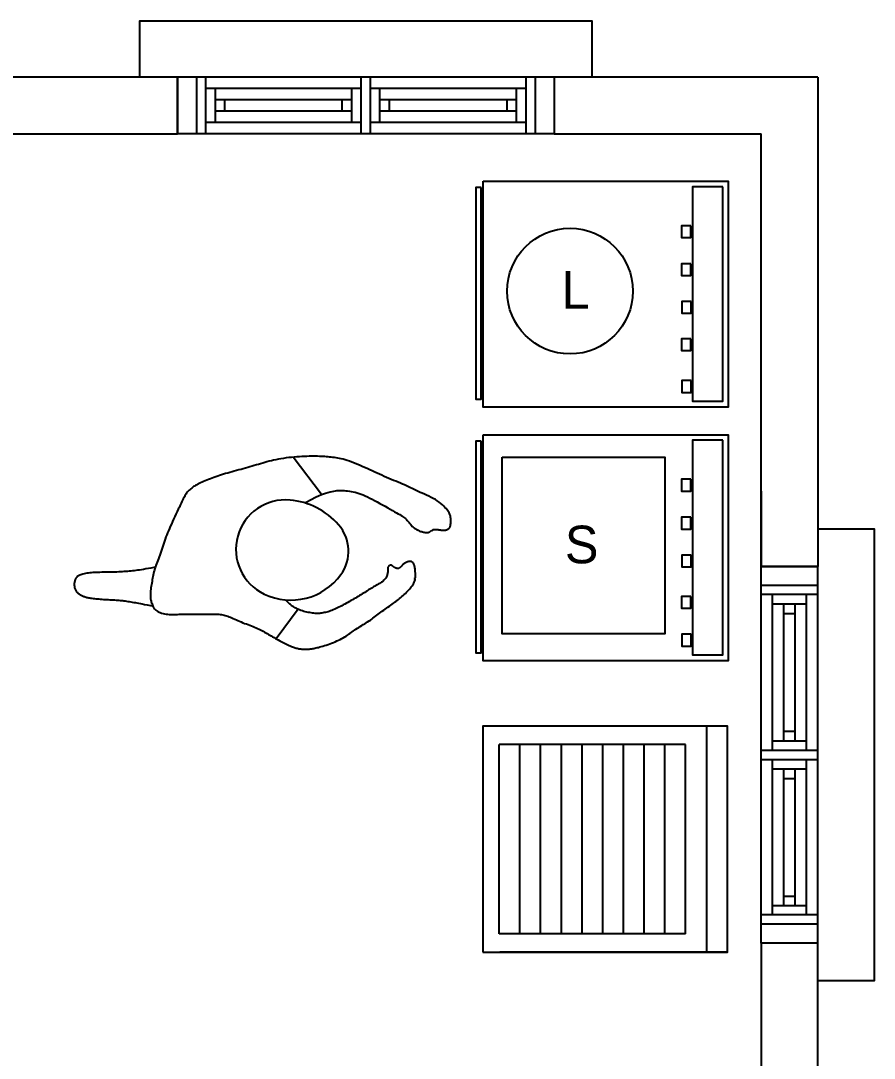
# Model space of a CAD drawing. Header units: inches. Extents: x 105.6 to 147.4, y 37.5 to 62.2.
# Drawn here: x 112.749 to 115.015, y 49.656 to 52.412 of the extents above; entities that cross this region are included whole.
import ezdxf
from ezdxf.enums import TextEntityAlignment as Align

# ---------------------------------------------------------------- set-up
doc = ezdxf.new("R2010")
doc.units = ezdxf.units.IN
doc.header["$MEASUREMENT"] = 0
for name, color, linetype in [('Gente', 11, 'Continuous'), ('muebles.', 1, 'Continuous'), ('npt', 2, 'Continuous'), ('Paredes', 5, 'Continuous'), ('puertas y ventanas', 1, 'Continuous'), ('textos', 7, 'Continuous')]:
    doc.layers.add(name, color=color, linetype=linetype)
doc.styles.add('ROMANT', font='archfree.shx')

msp = doc.modelspace()

# ---------------------------------------------------------------- linework, layer by layer
at = {"layer": 'Gente'}
for p, q in [((113.3805, 51.2341), (113.3749, 51.2324)), ((113.3861, 51.2357), (113.3805, 51.2341)), ((113.3917, 51.2374), (113.3861, 51.2357)), ((113.3974, 51.239), (113.3917, 51.2374)), ((113.4031, 51.2406), (113.3974, 51.239)), ((113.4089, 51.2422), (113.4031, 51.2406)), ((113.4148, 51.2437), (113.4089, 51.2422)), ((113.4208, 51.2451), (113.4148, 51.2437)), ((113.427, 51.2465), (113.4208, 51.2451)), ((113.4333, 51.2478), (113.427, 51.2465)), ((113.4399, 51.249), (113.4333, 51.2478)), ((113.4467, 51.25), (113.4399, 51.249)), ((113.4537, 51.251), (113.4467, 51.25)), ((113.4607, 51.2519), (113.4537, 51.251)), ((113.4679, 51.2526), (113.4607, 51.2519)), ((113.475, 51.2533), (113.4679, 51.2526)), ((113.5476, 51.154), (113.4727, 51.2531)), ((113.4821, 51.2539), (113.475, 51.2533)), ((113.4891, 51.2544), (113.4821, 51.2539)), ((113.4959, 51.2548), (113.4891, 51.2544)), ((113.5025, 51.2551), (113.4959, 51.2548)), ((113.5088, 51.2553), (113.5025, 51.2551)), ((113.5149, 51.2554), (113.5088, 51.2553)), ((113.5208, 51.2555), (113.5149, 51.2554)), ((113.5265, 51.2555), (113.5208, 51.2555)), ((113.5319, 51.2555), (113.5265, 51.2555)), ((113.5371, 51.2554), (113.5319, 51.2555)), ((113.5422, 51.2552), (113.5371, 51.2554)), ((113.547, 51.255), (113.5422, 51.2552)), ((113.5517, 51.2548), (113.547, 51.255)), ((113.5563, 51.2545), (113.5517, 51.2548)), ((113.5607, 51.2542), (113.5563, 51.2545)), ((113.5651, 51.2538), (113.5607, 51.2542)), ((113.5693, 51.2534), (113.5651, 51.2538)), ((113.5736, 51.2529), (113.5693, 51.2534)), ((113.5778, 51.2524), (113.5736, 51.2529)), ((113.5821, 51.2519), (113.5778, 51.2524)), ((113.5864, 51.2513), (113.5821, 51.2519)), ((113.5909, 51.2505), (113.5864, 51.2513)), ((113.5955, 51.2497), (113.5909, 51.2505)), ((113.6003, 51.2486), (113.5955, 51.2497)), ((113.6053, 51.2474), (113.6003, 51.2486)), ((113.6106, 51.2459), (113.6053, 51.2474)), ((113.6163, 51.2441), (113.6106, 51.2459)), ((113.6223, 51.2421), (113.6163, 51.2441)), ((113.6285, 51.2397), (113.6223, 51.2421)), ((113.6351, 51.2372), (113.6285, 51.2397)), ((113.6418, 51.2345), (113.6351, 51.2372)), ((113.6487, 51.2316), (113.6418, 51.2345)), ((113.2824, 51.206), (113.2772, 51.2043)), ((113.2877, 51.2077), (113.2824, 51.206)), ((113.2931, 51.2094), (113.2877, 51.2077)), ((113.2987, 51.211), (113.2931, 51.2094)), ((113.3044, 51.2127), (113.2987, 51.211)), ((113.3102, 51.2143), (113.3044, 51.2127)), ((113.3162, 51.2159), (113.3102, 51.2143)), ((113.3222, 51.2175), (113.3162, 51.2159)), ((113.3282, 51.2191), (113.3222, 51.2175)), ((113.3342, 51.2207), (113.3282, 51.2191)), ((113.3402, 51.2223), (113.3342, 51.2207)), ((113.3461, 51.224), (113.3402, 51.2223)), ((113.352, 51.2256), (113.3461, 51.224)), ((113.3578, 51.2273), (113.352, 51.2256)), ((113.3635, 51.229), (113.3578, 51.2273)), ((113.3692, 51.2307), (113.3635, 51.229)), ((113.3749, 51.2324), (113.3692, 51.2307)), ((113.6555, 51.2287), (113.6487, 51.2316)), ((113.6624, 51.2256), (113.6555, 51.2287)), ((113.6693, 51.2226), (113.6624, 51.2256)), ((113.676, 51.2196), (113.6693, 51.2226)), ((113.6826, 51.2166), (113.676, 51.2196)), ((113.6891, 51.2136), (113.6826, 51.2166)), ((113.6955, 51.2107), (113.6891, 51.2136)), ((113.7018, 51.2078), (113.6955, 51.2107)), ((113.7081, 51.205), (113.7018, 51.2078)), ((113.2136, 51.1783), (113.2107, 51.1765)), ((113.2166, 51.18), (113.2136, 51.1783)), ((113.2198, 51.1818), (113.2166, 51.18)), ((113.2232, 51.1835), (113.2198, 51.1818)), ((113.2269, 51.1852), (113.2232, 51.1835)), ((113.2308, 51.187), (113.2269, 51.1852)), ((113.2349, 51.1887), (113.2308, 51.187)), ((113.2392, 51.1904), (113.2349, 51.1887)), ((113.2436, 51.1922), (113.2392, 51.1904)), ((113.2481, 51.1939), (113.2436, 51.1922)), ((113.2528, 51.1956), (113.2481, 51.1939)), ((113.2575, 51.1974), (113.2528, 51.1956)), ((113.2623, 51.1991), (113.2575, 51.1974)), ((113.2672, 51.2008), (113.2623, 51.1991)), ((113.2722, 51.2026), (113.2672, 51.2008)), ((113.2772, 51.2043), (113.2722, 51.2026)), ((113.7144, 51.2022), (113.7081, 51.205)), ((113.7207, 51.1995), (113.7144, 51.2022)), ((113.7269, 51.1968), (113.7207, 51.1995)), ((113.7331, 51.1942), (113.7269, 51.1968)), ((113.7393, 51.1916), (113.7331, 51.1942)), ((113.7454, 51.1891), (113.7393, 51.1916)), ((113.7513, 51.1866), (113.7454, 51.1891)), ((113.7572, 51.1842), (113.7513, 51.1866)), ((113.7628, 51.1818), (113.7572, 51.1842)), ((113.7683, 51.1793), (113.7628, 51.1818)), ((113.7736, 51.1769), (113.7683, 51.1793)), ((113.1852, 51.1508), (113.1838, 51.1482)), ((113.1867, 51.1532), (113.1852, 51.1508)), ((113.1882, 51.1555), (113.1867, 51.1532)), ((113.1898, 51.1577), (113.1882, 51.1555)), ((113.1914, 51.1598), (113.1898, 51.1577)), ((113.1932, 51.1618), (113.1914, 51.1598)), ((113.195, 51.1638), (113.1932, 51.1618)), ((113.1969, 51.1657), (113.195, 51.1638)), ((113.1989, 51.1675), (113.1969, 51.1657)), ((113.201, 51.1694), (113.1989, 51.1675)), ((113.2032, 51.1712), (113.201, 51.1694)), ((113.2056, 51.173), (113.2032, 51.1712)), ((113.2081, 51.1748), (113.2056, 51.173)), ((113.2107, 51.1765), (113.2081, 51.1748)), ((113.5316, 51.1469), (113.5418, 51.1516)), ((113.5418, 51.1516), (113.5506, 51.1552)), ((113.5506, 51.1552), (113.5582, 51.1578)), ((113.5582, 51.1578), (113.5649, 51.1597)), ((113.5649, 51.1597), (113.5708, 51.1612)), ((113.5708, 51.1612), (113.576, 51.1623)), ((113.576, 51.1623), (113.5807, 51.1632)), ((113.5807, 51.1632), (113.5849, 51.1638)), ((113.5849, 51.1638), (113.5889, 51.1643)), ((113.5889, 51.1643), (113.5927, 51.1645)), ((113.5927, 51.1645), (113.5964, 51.1647)), ((113.5964, 51.1647), (113.6001, 51.1646)), ((113.6001, 51.1646), (113.604, 51.1645)), ((113.604, 51.1645), (113.6081, 51.1643)), ((113.6081, 51.1643), (113.6125, 51.164)), ((113.6125, 51.164), (113.617, 51.1635)), ((113.617, 51.1635), (113.6218, 51.1629)), ((113.6218, 51.1629), (113.6267, 51.1621)), ((113.6267, 51.1621), (113.6318, 51.1611)), ((113.6318, 51.1611), (113.6369, 51.1599)), ((113.6369, 51.1599), (113.6422, 51.1585)), ((113.6422, 51.1585), (113.6475, 51.1568)), ((113.6475, 51.1568), (113.6529, 51.1549)), ((113.6529, 51.1549), (113.6585, 51.1527)), ((113.6585, 51.1527), (113.6642, 51.1502)), ((113.6642, 51.1502), (113.67, 51.1475)), ((113.7787, 51.1745), (113.7736, 51.1769)), ((113.7838, 51.172), (113.7787, 51.1745)), ((113.7888, 51.1696), (113.7838, 51.172)), ((113.7938, 51.1671), (113.7888, 51.1696)), ((113.7989, 51.1647), (113.7938, 51.1671)), ((113.8041, 51.1622), (113.7989, 51.1647)), ((113.8095, 51.1597), (113.8041, 51.1622)), ((113.8152, 51.1571), (113.8095, 51.1597)), ((113.8211, 51.1546), (113.8152, 51.1571)), ((113.827, 51.1519), (113.8211, 51.1546)), ((113.833, 51.1492), (113.827, 51.1519)), ((113.173, 51.1259), (113.1704, 51.1205)), ((113.1753, 51.1307), (113.173, 51.1259)), ((113.1773, 51.135), (113.1753, 51.1307)), ((113.1791, 51.1389), (113.1773, 51.135)), ((113.1808, 51.1423), (113.1791, 51.1389)), ((113.1823, 51.1454), (113.1808, 51.1423)), ((113.1838, 51.1482), (113.1823, 51.1454)), ((113.5038, 51.1314), (113.5067, 51.1332)), ((113.5067, 51.1332), (113.52, 51.1409)), ((113.52, 51.1409), (113.5316, 51.1469)), ((113.67, 51.1475), (113.6761, 51.1445)), ((113.6761, 51.1445), (113.6824, 51.1413)), ((113.6824, 51.1413), (113.6889, 51.1379)), ((113.6889, 51.1379), (113.6957, 51.1342)), ((113.6957, 51.1342), (113.7027, 51.1304)), ((113.7027, 51.1304), (113.7098, 51.1265)), ((113.7098, 51.1265), (113.7167, 51.1226)), ((113.7167, 51.1226), (113.7236, 51.1187)), ((113.8389, 51.1464), (113.833, 51.1492)), ((113.8446, 51.1435), (113.8389, 51.1464)), ((113.8501, 51.1404), (113.8446, 51.1435)), ((113.8554, 51.1372), (113.8501, 51.1404)), ((113.8602, 51.1338), (113.8554, 51.1372)), ((113.8647, 51.1304), (113.8602, 51.1338)), ((113.8687, 51.1268), (113.8647, 51.1304)), ((113.8724, 51.1233), (113.8687, 51.1268)), ((113.8757, 51.1198), (113.8724, 51.1233)), ((113.1584, 51.0952), (113.1552, 51.0885)), ((113.1615, 51.1019), (113.1584, 51.0952)), ((113.1646, 51.1084), (113.1615, 51.1019)), ((113.1676, 51.1146), (113.1646, 51.1084)), ((113.1704, 51.1205), (113.1676, 51.1146)), ((113.7236, 51.1187), (113.7301, 51.115)), ((113.7301, 51.115), (113.7363, 51.1115)), ((113.7363, 51.1115), (113.7419, 51.1083)), ((113.7419, 51.1083), (113.747, 51.1054)), ((113.747, 51.1054), (113.7516, 51.1029)), ((113.7516, 51.1029), (113.7556, 51.1005)), ((113.7556, 51.1005), (113.7593, 51.0983)), ((113.7593, 51.0983), (113.7626, 51.0963)), ((113.7626, 51.0963), (113.7655, 51.0942)), ((113.8786, 51.1165), (113.8757, 51.1198)), ((113.8812, 51.1133), (113.8786, 51.1165)), ((113.8834, 51.1104), (113.8812, 51.1133)), ((113.8852, 51.1077), (113.8834, 51.1104)), ((113.8867, 51.1054), (113.8852, 51.1077)), ((113.8879, 51.1032), (113.8867, 51.1054)), ((113.8888, 51.1011), (113.8879, 51.1032)), ((113.8895, 51.0991), (113.8888, 51.1011)), ((113.8901, 51.0971), (113.8895, 51.0991)), ((113.8905, 51.0951), (113.8901, 51.0971)), ((113.8908, 51.093), (113.8905, 51.0951)), ((113.1464, 51.0692), (113.1438, 51.0633)), ((113.1492, 51.0754), (113.1464, 51.0692)), ((113.1521, 51.0819), (113.1492, 51.0754)), ((113.1552, 51.0885), (113.1521, 51.0819)), ((113.7655, 51.0942), (113.7683, 51.092)), ((113.7683, 51.092), (113.7709, 51.0898)), ((113.7709, 51.0898), (113.7733, 51.0874)), ((113.7733, 51.0874), (113.7757, 51.0848)), ((113.7757, 51.0848), (113.778, 51.0821)), ((113.778, 51.0821), (113.7803, 51.0794)), ((113.7803, 51.0794), (113.7824, 51.0768)), ((113.7824, 51.0768), (113.7846, 51.0742)), ((113.7846, 51.0742), (113.7868, 51.0717)), ((113.7868, 51.0717), (113.7889, 51.0694)), ((113.7889, 51.0694), (113.7911, 51.0674)), ((113.7911, 51.0674), (113.7933, 51.0655)), ((113.8884, 51.0666), (113.8891, 51.0679)), ((113.8891, 51.0679), (113.8897, 51.0693)), ((113.8897, 51.0693), (113.8901, 51.0709)), ((113.8901, 51.0709), (113.8905, 51.0726)), ((113.8905, 51.0726), (113.8908, 51.0745)), ((113.891, 51.0908), (113.8908, 51.093)), ((113.8908, 51.0745), (113.891, 51.0766)), ((113.8912, 51.0884), (113.891, 51.0908)), ((113.891, 51.0766), (113.8912, 51.0788)), ((113.8913, 51.086), (113.8912, 51.0884)), ((113.8912, 51.0788), (113.8913, 51.0812)), ((113.8913, 51.0836), (113.8913, 51.086)), ((113.8913, 51.0812), (113.8913, 51.0836)), ((113.1348, 51.0411), (113.1328, 51.0357)), ((113.1369, 51.0465), (113.1348, 51.0411)), ((113.1391, 51.0519), (113.1369, 51.0465)), ((113.1414, 51.0575), (113.1391, 51.0519)), ((113.1438, 51.0633), (113.1414, 51.0575)), ((113.7933, 51.0655), (113.7955, 51.0639)), ((113.7955, 51.0639), (113.7978, 51.0624)), ((113.7978, 51.0624), (113.8001, 51.0611)), ((113.8001, 51.0611), (113.8023, 51.0599)), ((113.8023, 51.0599), (113.8047, 51.0589)), ((113.8047, 51.0589), (113.807, 51.0579)), ((113.807, 51.0579), (113.8093, 51.0569)), ((113.8093, 51.0569), (113.8117, 51.0561)), ((113.8117, 51.0561), (113.814, 51.0553)), ((113.814, 51.0553), (113.8163, 51.0546)), ((113.8163, 51.0546), (113.8186, 51.0541)), ((113.8186, 51.0541), (113.8208, 51.0536)), ((113.8208, 51.0536), (113.8228, 51.0532)), ((113.8228, 51.0532), (113.8248, 51.053)), ((113.8248, 51.053), (113.8267, 51.0529)), ((113.8267, 51.0529), (113.8284, 51.0529)), ((113.8284, 51.0529), (113.83, 51.053)), ((113.83, 51.053), (113.8314, 51.0533)), ((113.8314, 51.0533), (113.8327, 51.0536)), ((113.8327, 51.0536), (113.8339, 51.054)), ((113.8339, 51.054), (113.835, 51.0545)), ((113.835, 51.0545), (113.8359, 51.0551)), ((113.8359, 51.0551), (113.8367, 51.0557)), ((113.8367, 51.0557), (113.8375, 51.0564)), ((113.8375, 51.0564), (113.8381, 51.0571)), ((113.8381, 51.0571), (113.8388, 51.0578)), ((113.8388, 51.0578), (113.8396, 51.0585)), ((113.8396, 51.0585), (113.8404, 51.0591)), ((113.8404, 51.0591), (113.8414, 51.0569)), ((113.8414, 51.0569), (113.8426, 51.0602)), ((113.8426, 51.0602), (113.844, 51.0606)), ((113.844, 51.0606), (113.8457, 51.0608)), ((113.8457, 51.0608), (113.8475, 51.061)), ((113.8475, 51.061), (113.8494, 51.0611)), ((113.8494, 51.0611), (113.8514, 51.0611)), ((113.8514, 51.0611), (113.8535, 51.061)), ((113.8535, 51.061), (113.8556, 51.0609)), ((113.8556, 51.0609), (113.8577, 51.0606)), ((113.8577, 51.0606), (113.8597, 51.0603)), ((113.8597, 51.0603), (113.8618, 51.06)), ((113.8618, 51.06), (113.8637, 51.0597)), ((113.8637, 51.0597), (113.8657, 51.0594)), ((113.8657, 51.0594), (113.8676, 51.0591)), ((113.8676, 51.0591), (113.8695, 51.0589)), ((113.8695, 51.0589), (113.8713, 51.0588)), ((113.8713, 51.0588), (113.8732, 51.0588)), ((113.8732, 51.0588), (113.875, 51.0589)), ((113.875, 51.0589), (113.8768, 51.0592)), ((113.8768, 51.0592), (113.8785, 51.0597)), ((113.8785, 51.0597), (113.8801, 51.0602)), ((113.8801, 51.0602), (113.8817, 51.0609)), ((113.8817, 51.0609), (113.8831, 51.0616)), ((113.8831, 51.0616), (113.8845, 51.0625)), ((113.8845, 51.0625), (113.8857, 51.0634)), ((113.8857, 51.0634), (113.8867, 51.0644)), ((113.8867, 51.0644), (113.8876, 51.0655)), ((113.8876, 51.0655), (113.8884, 51.0666)), ((113.1253, 51.0141), (113.1235, 51.0088)), ((113.1272, 51.0195), (113.1253, 51.0141)), ((113.129, 51.0249), (113.1272, 51.0195)), ((113.1309, 51.0303), (113.129, 51.0249)), ((113.1328, 51.0357), (113.1309, 51.0303)), ((113.1165, 50.9882), (113.1148, 50.9834)), ((113.1183, 50.9932), (113.1165, 50.9882)), ((113.12, 50.9982), (113.1183, 50.9932)), ((113.1218, 51.0035), (113.12, 50.9982)), ((113.1235, 51.0088), (113.1218, 51.0035)), ((113.0882, 50.9574), (113.0816, 50.9562)), ((113.0951, 50.9587), (113.0882, 50.9574)), ((113.1023, 50.9601), (113.0951, 50.9587)), ((113.1065, 50.9608), (113.1023, 50.9601)), ((113.1067, 50.9613), (113.1053, 50.9571)), ((113.1082, 50.9656), (113.1067, 50.9613)), ((113.1098, 50.9699), (113.1082, 50.9656)), ((113.1114, 50.9743), (113.1098, 50.9699)), ((113.1131, 50.9788), (113.1114, 50.9743)), ((113.1148, 50.9834), (113.1131, 50.9788)), ((113.7245, 50.9614), (113.7241, 50.9606)), ((113.7241, 50.9606), (113.7243, 50.9598)), ((113.7243, 50.9598), (113.7243, 50.9589)), ((113.7243, 50.9589), (113.7243, 50.9579)), ((113.7243, 50.9579), (113.7243, 50.9568)), ((113.7248, 50.9621), (113.7245, 50.9614)), ((113.7253, 50.9628), (113.7248, 50.9621)), ((113.7259, 50.9635), (113.7253, 50.9628)), ((113.7266, 50.9641), (113.7259, 50.9635)), ((113.7275, 50.9647), (113.7266, 50.9641)), ((113.7284, 50.9653), (113.7275, 50.9647)), ((113.7294, 50.9657), (113.7284, 50.9653)), ((113.7305, 50.9661), (113.7294, 50.9657)), ((113.7315, 50.9662), (113.7305, 50.9661)), ((113.7325, 50.9662), (113.7315, 50.9662)), ((113.7334, 50.9661), (113.7325, 50.9662)), ((113.7342, 50.9657), (113.7334, 50.9661)), ((113.7351, 50.9652), (113.7342, 50.9657)), ((113.7358, 50.9647), (113.7351, 50.9652)), ((113.7366, 50.964), (113.7358, 50.9647)), ((113.7373, 50.9634), (113.7366, 50.964)), ((113.738, 50.9627), (113.7373, 50.9634)), ((113.7387, 50.9621), (113.738, 50.9627)), ((113.7394, 50.9615), (113.7387, 50.9621)), ((113.7401, 50.961), (113.7394, 50.9615)), ((113.7408, 50.9605), (113.7401, 50.961)), ((113.7415, 50.9601), (113.7408, 50.9605)), ((113.7423, 50.9597), (113.7415, 50.9601)), ((113.7431, 50.9593), (113.7423, 50.9597)), ((113.7439, 50.959), (113.7431, 50.9593)), ((113.7447, 50.9586), (113.7439, 50.959)), ((113.7456, 50.9583), (113.7447, 50.9586)), ((113.7465, 50.9579), (113.7456, 50.9583)), ((113.7475, 50.9576), (113.7465, 50.9579)), ((113.7485, 50.9574), (113.7475, 50.9576)), ((113.7494, 50.9573), (113.7485, 50.9574)), ((113.7504, 50.9572), (113.7494, 50.9573)), ((113.7514, 50.9573), (113.7504, 50.9572)), ((113.7524, 50.9574), (113.7514, 50.9573)), ((113.7533, 50.9578), (113.7524, 50.9574)), ((113.7542, 50.9582), (113.7533, 50.9578)), ((113.7551, 50.9588), (113.7542, 50.9582)), ((113.756, 50.9595), (113.7551, 50.9588)), ((113.7569, 50.9603), (113.756, 50.9595)), ((113.7578, 50.9612), (113.7569, 50.9603)), ((113.7587, 50.9621), (113.7578, 50.9612)), ((113.7595, 50.963), (113.7587, 50.9621)), ((113.7604, 50.964), (113.7595, 50.963)), ((113.7613, 50.9649), (113.7604, 50.964)), ((113.7622, 50.9659), (113.7613, 50.9649)), ((113.7632, 50.9669), (113.7622, 50.9659)), ((113.7642, 50.9679), (113.7632, 50.9669)), ((113.7653, 50.9689), (113.7642, 50.9679)), ((113.7665, 50.9699), (113.7653, 50.9689)), ((113.7679, 50.9709), (113.7665, 50.9699)), ((113.7693, 50.9718), (113.7679, 50.9709)), ((113.7709, 50.9727), (113.7693, 50.9718)), ((113.7725, 50.9735), (113.7709, 50.9727)), ((113.7742, 50.9743), (113.7725, 50.9735)), ((113.7759, 50.975), (113.7742, 50.9743)), ((113.7776, 50.9755), (113.7759, 50.975)), ((113.7792, 50.9759), (113.7776, 50.9755)), ((113.7808, 50.9762), (113.7792, 50.9759)), ((113.7824, 50.9763), (113.7808, 50.9762)), ((113.7838, 50.9762), (113.7824, 50.9763)), ((113.7851, 50.976), (113.7838, 50.9762)), ((113.7864, 50.9756), (113.7851, 50.976)), ((113.7876, 50.975), (113.7864, 50.9756)), ((113.7887, 50.9743), (113.7876, 50.975)), ((113.7898, 50.9735), (113.7887, 50.9743)), ((113.7908, 50.9725), (113.7898, 50.9735)), ((113.7917, 50.9714), (113.7908, 50.9725)), ((113.7926, 50.9701), (113.7917, 50.9714)), ((113.7933, 50.9687), (113.7926, 50.9701)), ((113.7941, 50.9672), (113.7933, 50.9687)), ((113.7947, 50.9654), (113.7941, 50.9672)), ((113.7952, 50.9635), (113.7947, 50.9654)), ((113.7957, 50.9614), (113.7952, 50.9635)), ((113.7961, 50.9591), (113.7957, 50.9614)), ((113.7964, 50.9565), (113.7961, 50.9591)), ((112.8948, 50.9299), (112.8941, 50.9285)), ((112.8955, 50.9313), (112.8948, 50.9299)), ((112.8963, 50.9325), (112.8955, 50.9313)), ((112.8972, 50.9337), (112.8963, 50.9325)), ((112.8982, 50.9349), (112.8972, 50.9337)), ((112.8994, 50.9359), (112.8982, 50.9349)), ((112.9008, 50.937), (112.8994, 50.9359)), ((112.9024, 50.938), (112.9008, 50.937)), ((112.9043, 50.9389), (112.9024, 50.938)), ((112.9064, 50.9399), (112.9043, 50.9389)), ((112.9088, 50.9408), (112.9064, 50.9399)), ((112.9115, 50.9417), (112.9088, 50.9408)), ((112.9144, 50.9425), (112.9115, 50.9417)), ((112.9176, 50.9433), (112.9144, 50.9425)), ((112.921, 50.944), (112.9176, 50.9433)), ((112.9246, 50.9446), (112.921, 50.944)), ((112.9284, 50.9452), (112.9246, 50.9446)), ((112.9324, 50.9457), (112.9284, 50.9452)), ((112.9365, 50.9461), (112.9324, 50.9457)), ((112.9409, 50.9464), (112.9365, 50.9461)), ((112.9454, 50.9467), (112.9409, 50.9464)), ((112.95, 50.9469), (112.9454, 50.9467)), ((112.9547, 50.947), (112.95, 50.9469)), ((112.9596, 50.9472), (112.9547, 50.947)), ((112.9645, 50.9473), (112.9596, 50.9472)), ((112.9694, 50.9473), (112.9645, 50.9473)), ((112.9745, 50.9474), (112.9694, 50.9473)), ((112.9795, 50.9475), (112.9745, 50.9474)), ((112.9846, 50.9475), (112.9795, 50.9475)), ((112.9896, 50.9476), (112.9846, 50.9475)), ((112.9946, 50.9477), (112.9896, 50.9476)), ((112.9996, 50.9478), (112.9946, 50.9477)), ((113.0045, 50.948), (112.9996, 50.9478)), ((113.0093, 50.9482), (113.0045, 50.948)), ((113.0141, 50.9484), (113.0093, 50.9482)), ((113.0187, 50.9487), (113.0141, 50.9484)), ((113.0233, 50.949), (113.0187, 50.9487)), ((113.0279, 50.9493), (113.0233, 50.949)), ((113.0324, 50.9497), (113.0279, 50.9493)), ((113.0369, 50.9501), (113.0324, 50.9497)), ((113.0413, 50.9505), (113.0369, 50.9501)), ((113.0457, 50.951), (113.0413, 50.9505)), ((113.0502, 50.9514), (113.0457, 50.951)), ((113.0548, 50.952), (113.0502, 50.9514)), ((113.0595, 50.9526), (113.0548, 50.952)), ((113.0645, 50.9533), (113.0595, 50.9526)), ((113.0698, 50.9541), (113.0645, 50.9533)), ((113.0755, 50.9551), (113.0698, 50.9541)), ((113.0816, 50.9562), (113.0755, 50.9551)), ((113.0993, 50.9314), (113.0985, 50.9271)), ((113.1, 50.9357), (113.0993, 50.9314)), ((113.1009, 50.94), (113.1, 50.9357)), ((113.1018, 50.9443), (113.1009, 50.94)), ((113.1029, 50.9486), (113.1018, 50.9443)), ((113.104, 50.9528), (113.1029, 50.9486)), ((113.1053, 50.9571), (113.104, 50.9528)), ((113.717, 50.9297), (113.7155, 50.9278)), ((113.7184, 50.9317), (113.717, 50.9297)), ((113.7195, 50.9337), (113.7184, 50.9317)), ((113.7204, 50.9357), (113.7195, 50.9337)), ((113.7213, 50.9377), (113.7204, 50.9357)), ((113.7219, 50.9397), (113.7213, 50.9377)), ((113.7225, 50.9417), (113.7219, 50.9397)), ((113.723, 50.9437), (113.7225, 50.9417)), ((113.7234, 50.9456), (113.723, 50.9437)), ((113.7237, 50.9475), (113.7234, 50.9456)), ((113.7239, 50.9493), (113.7237, 50.9475)), ((113.7241, 50.9511), (113.7239, 50.9493)), ((113.7243, 50.9527), (113.7241, 50.9511)), ((113.7243, 50.9568), (113.7244, 50.9556)), ((113.7244, 50.9556), (113.7243, 50.9542)), ((113.7243, 50.9542), (113.7243, 50.9527)), ((113.7941, 50.9308), (113.797, 50.9328)), ((113.7967, 50.9288), (113.7941, 50.9308)), ((113.7966, 50.9538), (113.7964, 50.9565)), ((113.7968, 50.951), (113.7966, 50.9538)), ((113.7969, 50.9482), (113.7968, 50.951)), ((113.797, 50.9453), (113.7969, 50.9482)), ((113.797, 50.9425), (113.797, 50.9453)), ((113.797, 50.9398), (113.797, 50.9425)), ((113.797, 50.9373), (113.797, 50.9398)), ((113.797, 50.935), (113.797, 50.9373)), ((113.797, 50.9328), (113.797, 50.935)), ((112.8915, 50.9182), (112.8913, 50.9163)), ((112.8913, 50.9163), (112.8913, 50.9142)), ((112.8913, 50.9142), (112.8914, 50.9122)), ((112.8914, 50.9122), (112.8916, 50.9101)), ((112.8917, 50.9201), (112.8915, 50.9182)), ((112.8916, 50.9101), (112.8919, 50.908)), ((112.892, 50.9219), (112.8917, 50.9201)), ((112.8919, 50.908), (112.8923, 50.906)), ((112.8925, 50.9237), (112.892, 50.9219)), ((112.8923, 50.906), (112.8929, 50.904)), ((112.8929, 50.9254), (112.8925, 50.9237)), ((112.8935, 50.927), (112.8929, 50.9254)), ((112.8929, 50.904), (112.8935, 50.9021)), ((112.8941, 50.9285), (112.8935, 50.927)), ((112.8935, 50.9021), (112.8943, 50.9003)), ((113.0951, 50.906), (113.0945, 50.9019)), ((113.0957, 50.9101), (113.0951, 50.906)), ((113.0964, 50.9143), (113.0957, 50.9101)), ((113.0971, 50.9186), (113.0964, 50.9143)), ((113.0978, 50.9228), (113.0971, 50.9186)), ((113.0985, 50.9271), (113.0978, 50.9228)), ((113.6763, 50.9023), (113.673, 50.9003)), ((113.6796, 50.9044), (113.6763, 50.9023)), ((113.6829, 50.9064), (113.6796, 50.9044)), ((113.6861, 50.9083), (113.6829, 50.9064)), ((113.6893, 50.9102), (113.6861, 50.9083)), ((113.6924, 50.9121), (113.6893, 50.9102)), ((113.6955, 50.9139), (113.6924, 50.9121)), ((113.6985, 50.9156), (113.6955, 50.9139)), ((113.7015, 50.9173), (113.6985, 50.9156)), ((113.7043, 50.919), (113.7015, 50.9173)), ((113.7069, 50.9207), (113.7043, 50.919)), ((113.7094, 50.9224), (113.7069, 50.9207)), ((113.7117, 50.9242), (113.7094, 50.9224)), ((113.7137, 50.926), (113.7117, 50.9242)), ((113.7155, 50.9278), (113.7137, 50.926)), ((113.779, 50.9001), (113.7815, 50.9029)), ((113.7815, 50.9029), (113.7839, 50.9057)), ((113.7839, 50.9057), (113.7861, 50.9085)), ((113.7861, 50.9085), (113.7882, 50.9112)), ((113.7882, 50.9112), (113.79, 50.9138)), ((113.79, 50.9138), (113.7917, 50.9163)), ((113.7917, 50.9163), (113.7931, 50.9186)), ((113.7931, 50.9186), (113.7943, 50.9209)), ((113.7943, 50.9209), (113.7952, 50.923)), ((113.7952, 50.923), (113.7959, 50.925)), ((113.7959, 50.925), (113.7964, 50.9269)), ((113.7964, 50.9269), (113.7967, 50.9288)), ((112.8943, 50.9003), (112.8953, 50.8986)), ((112.8953, 50.8986), (112.8963, 50.8971)), ((112.8963, 50.8971), (112.8975, 50.8956)), ((112.8975, 50.8956), (112.8987, 50.8943)), ((112.8987, 50.8943), (112.9001, 50.893)), ((112.9001, 50.893), (112.9015, 50.8918)), ((112.9015, 50.8918), (112.903, 50.8907)), ((112.903, 50.8907), (112.9045, 50.8897)), ((112.9045, 50.8897), (112.9061, 50.8886)), ((112.9061, 50.8886), (112.9077, 50.8877)), ((112.9077, 50.8877), (112.9094, 50.8867)), ((112.9094, 50.8867), (112.9111, 50.8858)), ((112.9111, 50.8858), (112.9129, 50.885)), ((112.9129, 50.885), (112.9148, 50.8842)), ((112.9148, 50.8842), (112.9167, 50.8834)), ((112.9167, 50.8834), (112.9186, 50.8827)), ((112.9186, 50.8827), (112.9207, 50.882)), ((112.9207, 50.882), (112.9228, 50.8814)), ((112.9228, 50.8814), (112.925, 50.8808)), ((112.925, 50.8808), (112.9273, 50.8803)), ((112.9273, 50.8803), (112.9298, 50.8797)), ((112.9298, 50.8797), (112.9325, 50.8792)), ((112.9325, 50.8792), (112.9353, 50.8788)), ((112.9353, 50.8788), (112.9383, 50.8783)), ((112.9383, 50.8783), (112.9415, 50.8779)), ((112.9415, 50.8779), (112.945, 50.8775)), ((112.945, 50.8775), (112.9486, 50.8771)), ((112.9486, 50.8771), (112.9523, 50.8768)), ((112.9523, 50.8768), (112.9563, 50.8764)), ((112.9563, 50.8764), (112.9603, 50.8761)), ((112.9603, 50.8761), (112.9644, 50.8758)), ((112.9644, 50.8758), (112.9686, 50.8755)), ((112.9686, 50.8755), (112.9729, 50.8753)), ((112.9729, 50.8753), (112.9772, 50.8751)), ((112.9772, 50.8751), (112.9816, 50.8748)), ((112.9816, 50.8748), (112.9858, 50.8746)), ((112.9858, 50.8746), (112.9901, 50.8744)), ((113.0935, 50.8903), (113.0934, 50.8866)), ((113.0934, 50.8866), (113.0935, 50.8832)), ((113.0937, 50.894), (113.0935, 50.8903)), ((113.0935, 50.8832), (113.0937, 50.8798)), ((113.0941, 50.8979), (113.0937, 50.894)), ((113.0937, 50.8798), (113.0941, 50.8766)), ((113.0945, 50.9019), (113.0941, 50.8979)), ((113.0941, 50.8766), (113.0946, 50.8735)), ((113.63, 50.8744), (113.626, 50.8721)), ((113.6339, 50.8767), (113.63, 50.8744)), ((113.6378, 50.879), (113.6339, 50.8767)), ((113.6416, 50.8813), (113.6378, 50.879)), ((113.6453, 50.8834), (113.6416, 50.8813)), ((113.6489, 50.8856), (113.6453, 50.8834)), ((113.6525, 50.8877), (113.6489, 50.8856)), ((113.656, 50.8899), (113.6525, 50.8877)), ((113.6594, 50.892), (113.656, 50.8899)), ((113.6629, 50.8941), (113.6594, 50.892)), ((113.6663, 50.8961), (113.6629, 50.8941)), ((113.6696, 50.8982), (113.6663, 50.8961)), ((113.673, 50.9003), (113.6696, 50.8982)), ((113.7487, 50.8726), (113.7519, 50.8751)), ((113.7519, 50.8751), (113.7551, 50.8776)), ((113.7551, 50.8776), (113.7583, 50.8803)), ((113.7583, 50.8803), (113.7615, 50.883)), ((113.7615, 50.883), (113.7646, 50.8858)), ((113.7646, 50.8858), (113.7677, 50.8886)), ((113.7677, 50.8886), (113.7706, 50.8914)), ((113.7706, 50.8914), (113.7735, 50.8943)), ((113.7735, 50.8943), (113.7763, 50.8972)), ((113.7763, 50.8972), (113.779, 50.9001)), ((112.9901, 50.8744), (112.9943, 50.8742)), ((112.9943, 50.8742), (112.9983, 50.8739)), ((112.9983, 50.8739), (113.0022, 50.8737)), ((113.0022, 50.8737), (113.0059, 50.8734)), ((113.0059, 50.8734), (113.0095, 50.8731)), ((113.0095, 50.8731), (113.013, 50.8728)), ((113.013, 50.8728), (113.0165, 50.8724)), ((113.0165, 50.8724), (113.0199, 50.8721)), ((113.0199, 50.8721), (113.0233, 50.8716)), ((113.0233, 50.8716), (113.0267, 50.8712)), ((113.0267, 50.8712), (113.0302, 50.8707)), ((113.0302, 50.8707), (113.0338, 50.8701)), ((113.0338, 50.8701), (113.0375, 50.8696)), ((113.0375, 50.8696), (113.0414, 50.8689)), ((113.0414, 50.8689), (113.0453, 50.8683)), ((113.0453, 50.8683), (113.0494, 50.8675)), ((113.0494, 50.8675), (113.0536, 50.8668)), ((113.0536, 50.8668), (113.0579, 50.866)), ((113.0579, 50.866), (113.0623, 50.8651)), ((113.0623, 50.8651), (113.0669, 50.8642)), ((113.0669, 50.8642), (113.072, 50.8632)), ((113.072, 50.8632), (113.0779, 50.8621)), ((113.0779, 50.8621), (113.0852, 50.8607)), ((113.0852, 50.8607), (113.0941, 50.859)), ((113.0941, 50.859), (113.0996, 50.858)), ((113.0946, 50.8735), (113.0953, 50.8706)), ((113.0953, 50.8706), (113.096, 50.8677)), ((113.096, 50.8677), (113.0969, 50.865)), ((113.0969, 50.865), (113.0978, 50.8624)), ((113.0978, 50.8624), (113.0988, 50.8598)), ((113.0988, 50.8598), (113.0999, 50.8573)), ((113.0999, 50.8573), (113.1011, 50.855)), ((113.1011, 50.855), (113.1025, 50.8527)), ((113.1025, 50.8527), (113.1041, 50.8505)), ((113.1041, 50.8505), (113.106, 50.8485)), ((113.106, 50.8485), (113.1081, 50.8466)), ((113.4857, 50.8491), (113.4274, 50.7707)), ((113.4533, 50.873), (113.4525, 50.874)), ((113.4555, 50.8706), (113.4533, 50.873)), ((113.4575, 50.8687), (113.4555, 50.8706)), ((113.4592, 50.8671), (113.4575, 50.8687)), ((113.4608, 50.8656), (113.4592, 50.8671)), ((113.4623, 50.8642), (113.4608, 50.8656)), ((113.4638, 50.8629), (113.4623, 50.8642)), ((113.4653, 50.8616), (113.4638, 50.8629)), ((113.4669, 50.8604), (113.4653, 50.8616)), ((113.4686, 50.8591), (113.4669, 50.8604)), ((113.4704, 50.8577), (113.4686, 50.8591)), ((113.4726, 50.8563), (113.4704, 50.8577)), ((113.4749, 50.8548), (113.4726, 50.8563)), ((113.4775, 50.8533), (113.4749, 50.8548)), ((113.4803, 50.8517), (113.4775, 50.8533)), ((113.4832, 50.8502), (113.4803, 50.8517)), ((113.4864, 50.8487), (113.4832, 50.8502)), ((113.4898, 50.8473), (113.4864, 50.8487)), ((113.4934, 50.8459), (113.4898, 50.8473)), ((113.5791, 50.8476), (113.5755, 50.8462)), ((113.5828, 50.8492), (113.5791, 50.8476)), ((113.5865, 50.8509), (113.5828, 50.8492)), ((113.5902, 50.8527), (113.5865, 50.8509)), ((113.5941, 50.8546), (113.5902, 50.8527)), ((113.598, 50.8565), (113.5941, 50.8546)), ((113.6019, 50.8586), (113.598, 50.8565)), ((113.6058, 50.8607), (113.6019, 50.8586)), ((113.6099, 50.8629), (113.6058, 50.8607)), ((113.6139, 50.8652), (113.6099, 50.8629)), ((113.6179, 50.8675), (113.6139, 50.8652)), ((113.622, 50.8698), (113.6179, 50.8675)), ((113.626, 50.8721), (113.622, 50.8698)), ((113.713, 50.8468), (113.7168, 50.8496)), ((113.7168, 50.8496), (113.7206, 50.8524)), ((113.7206, 50.8524), (113.7244, 50.8551)), ((113.7244, 50.8551), (113.7281, 50.8577)), ((113.7281, 50.8577), (113.7317, 50.8603)), ((113.7317, 50.8603), (113.7352, 50.8628)), ((113.7352, 50.8628), (113.7386, 50.8652)), ((113.7386, 50.8652), (113.742, 50.8677)), ((113.742, 50.8677), (113.7454, 50.8701)), ((113.7454, 50.8701), (113.7487, 50.8726)), ((113.1081, 50.8466), (113.1105, 50.8448)), ((113.1105, 50.8448), (113.1133, 50.8431)), ((113.1133, 50.8431), (113.1164, 50.8416)), ((113.1164, 50.8416), (113.1197, 50.8402)), ((113.1197, 50.8402), (113.1233, 50.839)), ((113.1233, 50.839), (113.1271, 50.8379)), ((113.1271, 50.8379), (113.131, 50.837)), ((113.131, 50.837), (113.1351, 50.8363)), ((113.1351, 50.8363), (113.1392, 50.8357)), ((113.1392, 50.8357), (113.1434, 50.8354)), ((113.1434, 50.8354), (113.1477, 50.8352)), ((113.1477, 50.8352), (113.152, 50.8352)), ((113.152, 50.8352), (113.1564, 50.8352)), ((113.1564, 50.8352), (113.1609, 50.8354)), ((113.1609, 50.8354), (113.1655, 50.8356)), ((113.1655, 50.8356), (113.1702, 50.8358)), ((113.1702, 50.8358), (113.1751, 50.836)), ((113.1751, 50.836), (113.1801, 50.8361)), ((113.1801, 50.8361), (113.1852, 50.8362)), ((113.1852, 50.8362), (113.1904, 50.8363)), ((113.1904, 50.8363), (113.1956, 50.8364)), ((113.1956, 50.8364), (113.2008, 50.8364)), ((113.2008, 50.8364), (113.2059, 50.8364)), ((113.2059, 50.8364), (113.2108, 50.8364)), ((113.2108, 50.8364), (113.2156, 50.8364)), ((113.2156, 50.8364), (113.2202, 50.8364)), ((113.2202, 50.8364), (113.2246, 50.8364)), ((113.2246, 50.8364), (113.2288, 50.8364)), ((113.2288, 50.8364), (113.2329, 50.8364)), ((113.2329, 50.8364), (113.2369, 50.8364)), ((113.2369, 50.8364), (113.2409, 50.8364)), ((113.2409, 50.8364), (113.2448, 50.8364)), ((113.2448, 50.8364), (113.2487, 50.8364)), ((113.2487, 50.8364), (113.2526, 50.8364)), ((113.2526, 50.8364), (113.2565, 50.8364)), ((113.2565, 50.8364), (113.2604, 50.8364)), ((113.2604, 50.8364), (113.2643, 50.8363)), ((113.2643, 50.8363), (113.2681, 50.8362)), ((113.2681, 50.8362), (113.2718, 50.836)), ((113.2718, 50.836), (113.2755, 50.8357)), ((113.2755, 50.8357), (113.279, 50.8353)), ((113.279, 50.8353), (113.2824, 50.8348)), ((113.2824, 50.8348), (113.2858, 50.8342)), ((113.2858, 50.8342), (113.289, 50.8335)), ((113.289, 50.8335), (113.2923, 50.8326)), ((113.2923, 50.8326), (113.2955, 50.8316)), ((113.2955, 50.8316), (113.2989, 50.8305)), ((113.2989, 50.8305), (113.3023, 50.8293)), ((113.3023, 50.8293), (113.3059, 50.8279)), ((113.3059, 50.8279), (113.3096, 50.8263)), ((113.3096, 50.8263), (113.3135, 50.8247)), ((113.3135, 50.8247), (113.3175, 50.8229)), ((113.3175, 50.8229), (113.3217, 50.8211)), ((113.3217, 50.8211), (113.3259, 50.8192)), ((113.4971, 50.8447), (113.4934, 50.8459)), ((113.5009, 50.8435), (113.4971, 50.8447)), ((113.5049, 50.8425), (113.5009, 50.8435)), ((113.5088, 50.8416), (113.5049, 50.8425)), ((113.5128, 50.8408), (113.5088, 50.8416)), ((113.5167, 50.8401), (113.5128, 50.8408)), ((113.5205, 50.8395), (113.5167, 50.8401)), ((113.5241, 50.839), (113.5205, 50.8395)), ((113.5276, 50.8386), (113.5241, 50.839)), ((113.5309, 50.8383), (113.5276, 50.8386)), ((113.5341, 50.8382), (113.5309, 50.8383)), ((113.5372, 50.8381), (113.5341, 50.8382)), ((113.5402, 50.8382), (113.5372, 50.8381)), ((113.5431, 50.8383), (113.5402, 50.8382)), ((113.5461, 50.8386), (113.5431, 50.8383)), ((113.5491, 50.839), (113.5461, 50.8386)), ((113.5522, 50.8395), (113.5491, 50.839)), ((113.5553, 50.8401), (113.5522, 50.8395)), ((113.5585, 50.8408), (113.5553, 50.8401)), ((113.5618, 50.8416), (113.5585, 50.8408)), ((113.5651, 50.8426), (113.5618, 50.8416)), ((113.5685, 50.8436), (113.5651, 50.8426)), ((113.572, 50.8448), (113.5685, 50.8436)), ((113.5755, 50.8462), (113.572, 50.8448)), ((113.6741, 50.8181), (113.6776, 50.8205)), ((113.6776, 50.8205), (113.6811, 50.8229)), ((113.6811, 50.8229), (113.6845, 50.8254)), ((113.6845, 50.8254), (113.6879, 50.8279)), ((113.6879, 50.8279), (113.6913, 50.8305)), ((113.6913, 50.8305), (113.6947, 50.8331)), ((113.6947, 50.8331), (113.6982, 50.8357)), ((113.6982, 50.8357), (113.7018, 50.8385)), ((113.7018, 50.8385), (113.7055, 50.8412)), ((113.7055, 50.8412), (113.7093, 50.844)), ((113.7093, 50.844), (113.713, 50.8468)), ((113.3259, 50.8192), (113.3303, 50.8173)), ((113.3303, 50.8173), (113.3347, 50.8154)), ((113.3347, 50.8154), (113.3392, 50.8135)), ((113.3392, 50.8135), (113.3437, 50.8117)), ((113.3437, 50.8117), (113.3483, 50.81)), ((113.3483, 50.81), (113.3528, 50.8083)), ((113.3528, 50.8083), (113.3573, 50.8066)), ((113.3573, 50.8066), (113.3617, 50.805)), ((113.3617, 50.805), (113.3661, 50.8033)), ((113.3661, 50.8033), (113.3703, 50.8016)), ((113.3703, 50.8016), (113.3744, 50.7999)), ((113.3744, 50.7999), (113.3783, 50.7981)), ((113.3783, 50.7981), (113.3821, 50.7963)), ((113.3821, 50.7963), (113.3857, 50.7945)), ((113.3857, 50.7945), (113.3893, 50.7926)), ((113.3893, 50.7926), (113.3928, 50.7907)), ((113.6294, 50.7895), (113.6326, 50.7918)), ((113.6326, 50.7918), (113.6359, 50.7941)), ((113.6359, 50.7941), (113.6394, 50.7964)), ((113.6394, 50.7964), (113.6431, 50.7988)), ((113.6431, 50.7988), (113.6469, 50.8011)), ((113.6469, 50.8011), (113.6508, 50.8035)), ((113.6508, 50.8035), (113.6547, 50.8059)), ((113.6547, 50.8059), (113.6587, 50.8083)), ((113.6587, 50.8083), (113.6627, 50.8108)), ((113.6627, 50.8108), (113.6666, 50.8132)), ((113.6666, 50.8132), (113.6704, 50.8156)), ((113.6704, 50.8156), (113.6741, 50.8181)), ((113.3928, 50.7907), (113.3963, 50.7887)), ((113.3963, 50.7887), (113.3998, 50.7867)), ((113.3998, 50.7867), (113.4033, 50.7846)), ((113.4033, 50.7846), (113.4069, 50.7825)), ((113.4069, 50.7825), (113.4106, 50.7804)), ((113.4106, 50.7804), (113.4143, 50.7782)), ((113.4143, 50.7782), (113.418, 50.7761)), ((113.418, 50.7761), (113.4218, 50.7739)), ((113.4218, 50.7739), (113.4255, 50.7717)), ((113.4255, 50.7717), (113.4294, 50.7696)), ((113.4294, 50.7696), (113.4332, 50.7675)), ((113.4332, 50.7675), (113.437, 50.7654)), ((113.437, 50.7654), (113.4408, 50.7634)), ((113.5841, 50.763), (113.5886, 50.765)), ((113.5886, 50.765), (113.5931, 50.7671)), ((113.5931, 50.7671), (113.5974, 50.7692)), ((113.5974, 50.7692), (113.6015, 50.7714)), ((113.6015, 50.7714), (113.6055, 50.7736)), ((113.6055, 50.7736), (113.6094, 50.7759)), ((113.6094, 50.7759), (113.613, 50.7781)), ((113.613, 50.7781), (113.6165, 50.7804)), ((113.6165, 50.7804), (113.6198, 50.7827)), ((113.6198, 50.7827), (113.623, 50.7849)), ((113.623, 50.7849), (113.6262, 50.7872)), ((113.6262, 50.7872), (113.6294, 50.7895)), ((113.4408, 50.7634), (113.4445, 50.7615)), ((113.4445, 50.7615), (113.4482, 50.7596)), ((113.4482, 50.7596), (113.4518, 50.7579)), ((113.4518, 50.7579), (113.4553, 50.7562)), ((113.4553, 50.7562), (113.4587, 50.7546)), ((113.4587, 50.7546), (113.4619, 50.7532)), ((113.4619, 50.7532), (113.4649, 50.7518)), ((113.4649, 50.7518), (113.4678, 50.7506)), ((113.4678, 50.7506), (113.4706, 50.7495)), ((113.4706, 50.7495), (113.4732, 50.7486)), ((113.4732, 50.7486), (113.4758, 50.7477)), ((113.4758, 50.7477), (113.4783, 50.7469)), ((113.4783, 50.7469), (113.4807, 50.7462)), ((113.4807, 50.7462), (113.4832, 50.7455)), ((113.4832, 50.7455), (113.4856, 50.7449)), ((113.4856, 50.7449), (113.488, 50.7444)), ((113.488, 50.7444), (113.4904, 50.744)), ((113.4904, 50.744), (113.4928, 50.7436)), ((113.4928, 50.7436), (113.4952, 50.7433)), ((113.4952, 50.7433), (113.4976, 50.743)), ((113.4976, 50.743), (113.4999, 50.7429)), ((113.4999, 50.7429), (113.5022, 50.7427)), ((113.5022, 50.7427), (113.5044, 50.7427)), ((113.5044, 50.7427), (113.5066, 50.7427)), ((113.5066, 50.7427), (113.5088, 50.7428)), ((113.5088, 50.7428), (113.511, 50.7429)), ((113.511, 50.7429), (113.5132, 50.7431)), ((113.5132, 50.7431), (113.5154, 50.7433)), ((113.5154, 50.7433), (113.5177, 50.7436)), ((113.5177, 50.7436), (113.52, 50.7439)), ((113.52, 50.7439), (113.5224, 50.7443)), ((113.5224, 50.7443), (113.5248, 50.7447)), ((113.5248, 50.7447), (113.5274, 50.7452)), ((113.5274, 50.7452), (113.5302, 50.7457)), ((113.5302, 50.7457), (113.5331, 50.7464)), ((113.5331, 50.7464), (113.5363, 50.7472)), ((113.5363, 50.7472), (113.5397, 50.748)), ((113.5397, 50.748), (113.5434, 50.749)), ((113.5434, 50.749), (113.5473, 50.7501)), ((113.5473, 50.7501), (113.5515, 50.7513)), ((113.5515, 50.7513), (113.556, 50.7527)), ((113.556, 50.7527), (113.5605, 50.7541)), ((113.5605, 50.7541), (113.5652, 50.7557)), ((113.5652, 50.7557), (113.57, 50.7574)), ((113.57, 50.7574), (113.5747, 50.7592)), ((113.5747, 50.7592), (113.5795, 50.761)), ((113.5795, 50.761), (113.5841, 50.763))]:
    msp.add_line(p, q, dxfattribs=at)
for centre, radius, start, end in [((113.4523, 51.0082), 0.1316, 84.681, 244.3786), ((113.4464, 50.9449), 0.1952, 41.202, 84.681), ((113.5134, 51.0035), 0.1061, 324.0916, 41.202), ((113.4664, 51.0376), 0.1642, 244.3786, 324.0916)]:
    msp.add_arc(centre, radius, start, end, dxfattribs=at)
at = {"layer": 'muebles.', "color": 1, "linetype": 'ByBlock'}
for p, q in [((114.5709, 49.9384), (114.5709, 50.5384)), ((114.5142, 50.4897), (114.0199, 50.4897)), ((114.5142, 50.4897), (114.0199, 50.4897)), ((114.0199, 49.9872), (114.0199, 50.4897)), ((114.0748, 49.9872), (114.0748, 50.4897)), ((114.1297, 49.9872), (114.1297, 50.4897)), ((114.1847, 49.9872), (114.1847, 50.4897)), ((114.2396, 49.9872), (114.2396, 50.4897)), ((114.2945, 49.9872), (114.2945, 50.4897)), ((114.3494, 49.9872), (114.3494, 50.4897)), ((114.4044, 49.9872), (114.4044, 50.4897)), ((114.4593, 49.9872), (114.4593, 50.4897)), ((114.5142, 49.9872), (114.5142, 50.4897)), ((114.5142, 49.9872), (114.0199, 49.9872)), ((114.6259, 49.9384), (114.0217, 49.9384))]:
    msp.add_line(p, q, dxfattribs=at)
at = {"layer": 'muebles.'}
for points in [[(113.9773, 51.986), (114.6273, 51.986), (114.6273, 51.386), (113.9773, 51.386)], [(113.9714, 51.9696), (113.9574, 51.9696), (113.9574, 51.4069), (113.9714, 51.4069)], [(114.6131, 51.9716), (114.5325, 51.9716), (114.5325, 51.4015), (114.6131, 51.4015)], [(114.5282, 51.8679), (114.5035, 51.8679), (114.5035, 51.8365), (114.5282, 51.8365)], [(114.5282, 51.7671), (114.5035, 51.7671), (114.5035, 51.7357), (114.5282, 51.7357)], [(114.5297, 51.6668), (114.5049, 51.6668), (114.5049, 51.6354), (114.5297, 51.6354)], [(114.5283, 51.5676), (114.5036, 51.5676), (114.5036, 51.5362), (114.5283, 51.5362)], [(114.5297, 51.4566), (114.5049, 51.4566), (114.5049, 51.4252), (114.5297, 51.4252)], [(113.9714, 51.2959), (113.9574, 51.2959), (113.9574, 50.7333), (113.9714, 50.7333)], [(113.9773, 51.3124), (114.6273, 51.3124), (114.6273, 50.7124), (113.9773, 50.7124)], [(114.6131, 51.298), (114.5325, 51.298), (114.5325, 50.7279), (114.6131, 50.7279)], [(114.0272, 51.2529), (114.4598, 51.2529), (114.4598, 50.7836), (114.0272, 50.7836)], [(114.5282, 51.1943), (114.5035, 51.1943), (114.5035, 51.1629), (114.5282, 51.1629)], [(114.5282, 51.0935), (114.5035, 51.0935), (114.5035, 51.0621), (114.5282, 51.0621)], [(114.5297, 50.9931), (114.5049, 50.9931), (114.5049, 50.9617), (114.5297, 50.9617)], [(114.5282, 50.8833), (114.5035, 50.8833), (114.5035, 50.8519), (114.5282, 50.8519)], [(114.5297, 50.7829), (114.5049, 50.7829), (114.5049, 50.7515), (114.5297, 50.7515)], [(113.9759, 49.9384), (114.6259, 49.9384), (114.6259, 50.5384), (113.9759, 50.5384)]]:
    msp.add_lwpolyline(points, close=True, dxfattribs=at)
msp.add_circle((114.2077, 51.6942), 0.1669, dxfattribs=at)
at = {"layer": 'npt', "color": 2}
for points in [[(113.0655, 52.2624), (113.0655, 52.4124), (114.2655, 52.4124), (114.2655, 52.2624)], [(113.0655, 52.2624), (113.0655, 52.4124), (114.2655, 52.4124), (114.2655, 52.2624)], [(114.8655, 51.0624), (115.0155, 51.0624), (115.0155, 49.8624), (114.8655, 49.8624)], [(114.8655, 51.0624), (115.0155, 51.0624), (115.0155, 49.8624), (114.8655, 49.8624)]]:
    msp.add_lwpolyline(points, dxfattribs=at)
at = {"layer": 'Paredes', "color": 5}
for p, q in [((114.8655, 52.2624), (111.2155, 52.2624)), ((113.1655, 52.2624), (111.2155, 52.2624)), ((113.1655, 52.2624), (113.1655, 52.1124)), ((113.1655, 52.1124), (113.1655, 52.2624)), ((114.1655, 52.2624), (114.1655, 52.1124)), ((114.1655, 52.2624), (114.1655, 52.2624)), ((114.8655, 52.2624), (114.1655, 52.2624)), ((114.8655, 52.2624), (114.8655, 50.9624)), ((114.8655, 52.2624), (114.8655, 52.2624)), ((114.8655, 52.2624), (114.8655, 52.2624)), ((112.6155, 52.1124), (113.1655, 52.1124)), ((112.6155, 52.1124), (113.1655, 52.1124)), ((114.1655, 52.1124), (114.1655, 52.1124)), ((114.1655, 52.1124), (114.7155, 52.1124)), ((114.1655, 52.1124), (114.7155, 52.1124)), ((114.7155, 50.9624), (114.7155, 52.1124)), ((114.7155, 51.1624), (114.7155, 50.9624)), ((114.8655, 51.1624), (114.8655, 50.9694)), ((114.7155, 50.9624), (114.8655, 50.9624)), ((114.8655, 50.9624), (114.7155, 50.9624)), ((114.8655, 49.9624), (114.7155, 49.9624)), ((114.7155, 49.9624), (114.7155, 49.9624)), ((114.7155, 49.9624), (114.7155, 48.8624)), ((114.8655, 49.9624), (114.8655, 49.9624)), ((114.8655, 48.1356), (114.8655, 49.9624))]:
    msp.add_line(p, q, dxfattribs=at)
at = {"layer": 'puertas y ventanas'}
for p, q in [((114.1655, 52.2624), (113.1655, 52.2624)), ((114.1655, 52.2624), (113.1655, 52.2624)), ((113.2155, 52.2624), (113.2155, 52.1124)), ((113.2155, 52.2624), (113.2155, 52.1124)), ((113.2396, 52.2624), (113.2396, 52.1124)), ((113.2396, 52.2624), (113.2396, 52.1124)), ((113.653, 52.1124), (113.653, 52.2624)), ((113.653, 52.1124), (113.653, 52.2624)), ((113.678, 52.1124), (113.678, 52.2624)), ((113.678, 52.1124), (113.678, 52.2624)), ((114.0905, 52.2624), (114.0905, 52.1124)), ((114.0905, 52.2624), (114.0905, 52.1124)), ((114.1155, 52.2624), (114.1155, 52.1124)), ((114.1155, 52.2624), (114.1155, 52.1124)), ((113.653, 52.2324), (113.2405, 52.2324)), ((113.653, 52.2324), (113.2405, 52.2324)), ((113.2655, 52.2324), (113.2655, 52.1424)), ((113.2655, 52.2324), (113.2655, 52.1424)), ((113.628, 52.1424), (113.628, 52.2324)), ((113.628, 52.1424), (113.628, 52.2324)), ((114.0905, 52.2324), (113.678, 52.2324)), ((114.0905, 52.2324), (113.678, 52.2324)), ((113.703, 52.1424), (113.703, 52.2324)), ((113.703, 52.1424), (113.703, 52.2324)), ((114.0655, 52.1424), (114.0655, 52.2324)), ((114.0655, 52.1424), (114.0655, 52.2324)), ((113.628, 52.2024), (113.2655, 52.2024)), ((113.628, 52.2024), (113.2655, 52.2024)), ((113.2905, 52.2024), (113.2905, 52.1724)), ((113.2905, 52.2024), (113.2905, 52.1724)), ((113.603, 52.1724), (113.603, 52.2024)), ((113.603, 52.1724), (113.603, 52.2024)), ((114.0655, 52.2024), (113.703, 52.2024)), ((114.0655, 52.2024), (113.703, 52.2024)), ((113.728, 52.1724), (113.728, 52.2024)), ((113.728, 52.1724), (113.728, 52.2024)), ((114.0405, 52.1724), (114.0405, 52.2024)), ((114.0405, 52.1724), (114.0405, 52.2024)), ((113.628, 52.1724), (113.2655, 52.1724)), ((113.628, 52.1724), (113.2655, 52.1724)), ((114.0655, 52.1724), (113.703, 52.1724)), ((114.0655, 52.1724), (113.703, 52.1724)), ((113.653, 52.1424), (113.2405, 52.1424)), ((113.653, 52.1424), (113.2405, 52.1424)), ((114.0905, 52.1424), (113.678, 52.1424)), ((114.0905, 52.1424), (113.678, 52.1424)), ((114.1655, 52.1124), (113.1655, 52.1124)), ((114.1655, 52.1124), (113.1655, 52.1124)), ((114.7155, 49.9624), (114.7155, 50.9624)), ((114.7155, 49.9624), (114.7155, 50.9624)), ((114.8655, 49.9624), (114.8655, 50.9624)), ((114.8655, 49.9624), (114.8655, 50.9624)), ((114.8655, 50.9124), (114.7155, 50.9124)), ((114.8655, 50.9124), (114.7155, 50.9124)), ((114.8655, 50.8883), (114.7155, 50.8883)), ((114.8655, 50.8883), (114.7155, 50.8883)), ((114.7455, 50.4749), (114.7455, 50.8874)), ((114.7455, 50.4749), (114.7455, 50.8874)), ((114.8355, 50.4749), (114.8355, 50.8874)), ((114.8355, 50.4749), (114.8355, 50.8874)), ((114.8355, 50.8624), (114.7455, 50.8624)), ((114.8355, 50.8624), (114.7455, 50.8624)), ((114.7755, 50.4999), (114.7755, 50.8624)), ((114.7755, 50.4999), (114.7755, 50.8624)), ((114.8055, 50.4999), (114.8055, 50.8624)), ((114.8055, 50.4999), (114.8055, 50.8624)), ((114.8055, 50.8374), (114.7755, 50.8374)), ((114.8055, 50.8374), (114.7755, 50.8374)), ((114.7755, 50.5249), (114.8055, 50.5249)), ((114.7755, 50.5249), (114.8055, 50.5249)), ((114.7455, 50.4999), (114.8355, 50.4999)), ((114.7455, 50.4999), (114.8355, 50.4999)), ((114.7155, 50.4749), (114.8655, 50.4749)), ((114.7155, 50.4749), (114.8655, 50.4749)), ((114.7155, 50.4499), (114.8655, 50.4499)), ((114.7155, 50.4499), (114.8655, 50.4499)), ((114.7455, 50.0374), (114.7455, 50.4499)), ((114.7455, 50.0374), (114.7455, 50.4499)), ((114.8355, 50.0374), (114.8355, 50.4499)), ((114.8355, 50.0374), (114.8355, 50.4499)), ((114.7455, 50.4249), (114.8355, 50.4249)), ((114.7455, 50.4249), (114.8355, 50.4249)), ((114.7755, 50.0624), (114.7755, 50.4249)), ((114.7755, 50.0624), (114.7755, 50.4249)), ((114.8055, 50.0624), (114.8055, 50.4249)), ((114.8055, 50.0624), (114.8055, 50.4249)), ((114.7755, 50.3999), (114.8055, 50.3999)), ((114.7755, 50.3999), (114.8055, 50.3999)), ((114.7755, 50.0874), (114.8055, 50.0874)), ((114.7755, 50.0874), (114.8055, 50.0874)), ((114.7455, 50.0624), (114.8355, 50.0624)), ((114.7455, 50.0624), (114.8355, 50.0624)), ((114.8655, 50.0374), (114.7155, 50.0374)), ((114.8655, 50.0374), (114.7155, 50.0374)), ((114.8655, 50.0124), (114.7155, 50.0124)), ((114.8655, 50.0124), (114.7155, 50.0124))]:
    msp.add_line(p, q, dxfattribs=at)

# ---------------------------------------------------------------- texts
at = {"layer": 'textos', "color": 2, "style": 'ROMANT'}
for s, p in [('L', (114.2225, 51.6474)), ('S', (114.2386, 50.9712))]:
    msp.add_text(s, height=0.1, dxfattribs=at).set_placement(p, align=Align.CENTER)

doc.saveas('drawing.dxf')
